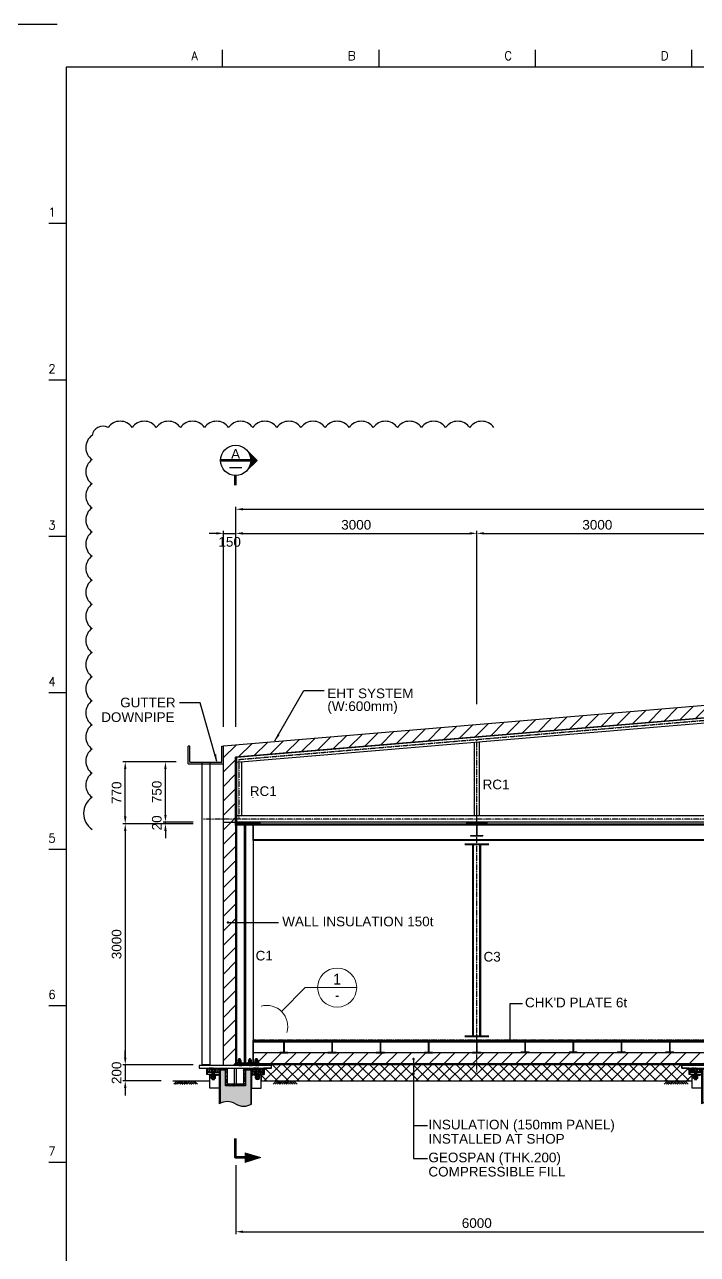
# Model space of a CAD drawing. Header units: millimetres. Extents: x 376548 to 485787, y -156716 to -17718.
# Drawn here: x 422740 to 431111, y -33019 to -17718 of the extents above; entities that cross this region are included whole.
import ezdxf
from ezdxf.enums import TextEntityAlignment as Align

# ---------------------------------------------------------------- set-up
doc = ezdxf.new("R2010")
doc.units = ezdxf.units.MM
doc.header["$LTSCALE"] = 2
doc.linetypes.add('CENTER', pattern=[2, 1.25, -0.25, 0.25, -0.25])
doc.linetypes.add('HIDDEN', pattern=[0.375, 0.25, -0.125])
doc.layers.get('Defpoints').update_dxf_attribs({"color": 250})
for name, color, linetype in [('#20_GR', 3, 'Continuous'), ('C_BLOCK', 7, 'Continuous'), ('C_CEN', 1, 'CENTER'), ('C_COLUMN-01', 2, 'Continuous'), ('C_DIM', 7, 'Continuous'), ('C_GIRDER', 2, 'Continuous'), ('C_HAT', 253, 'Continuous'), ('C_REV', 4, 'Continuous'), ('C_TEXT_01', 2, 'Continuous'), ('CONC', 3, 'Continuous'), ('DIM', 1, 'Continuous'), ('finish', 1, 'Continuous'), ('PLATE', 2, 'Continuous'), ('TAN-TIT', 30, 'Continuous'), ('나사산', 1, 'Continuous'), ('중심선', 1, 'CENTER')]:
    doc.layers.add(name, color=color, linetype=linetype)
doc.layers.add('C_STEEL', color=2, linetype='Continuous', lineweight=30)
doc.styles.add('Arial', font='arial.ttf')
doc.styles.add('COM', font='COMPLEX', dxfattribs={"height": 5})
doc.styles.add('돋움', font='')
doc.styles.get('돋움').set_extended_font_data('Dotum')
doc.dimstyles.new('일반도면_0020', dxfattribs={"dimtxt": 80, "dimasz": 60, "dimexe": 20, "dimexo": 100, "dimgap": 30, "dimtad": 1, "dimdec": 0, "dimzin": 0, "dimdsep": 46, "dimtxsty": 'Arial', "dimcen": -100, "dimclrd": 7, "dimclre": 7, "dimclrt": 2, "dimadec": 8, "dimazin": 0, "dimtfac": 1, "dimtdec": 0, "dimtix": 1, "dimtmove": 2, "dimatfit": 3, "dimfxl": 1, "dimtolj": 1, "dimtzin": 0, "dimarcsym": 0})
doc.dimstyles.new('일반도면_0030', dxfattribs={"dimtxt": 120, "dimasz": 90, "dimexe": 30, "dimexo": 150, "dimgap": 45, "dimtad": 1, "dimdec": 0, "dimzin": 0, "dimdsep": 46, "dimtxsty": 'Arial', "dimcen": -150, "dimclrd": 7, "dimclre": 7, "dimclrt": 2, "dimadec": 8, "dimazin": 0, "dimtfac": 1, "dimtdec": 0, "dimtix": 1, "dimtmove": 2, "dimatfit": 3, "dimfxl": 1, "dimtolj": 1, "dimtzin": 0, "dimarcsym": 0})
pattern_1 = [(45, (0, 2887.66), (-89.80256, 89.80256), [])]

# ---------------------------------------------------------------- blocks, each defined once
blk = doc.blocks.new('BORDER')
at = {"layer": 'TAN-TIT', "linetype": 'Continuous'}
blk.add_line((424, 16820), (0, 16820), dxfattribs=at)
at = {"layer": 'TAN-TIT'}
for p, q in [((1796, 16468), (1796, 16612)), ((3093, 16468), (3093, 16612)), ((4391, 16468), (4391, 16612)), ((5689, 16468), (5689, 16612)), ((498, 16468), (498, 352)), ((23282, 16468), (498, 16468)), ((498, 15170), (353, 15170)), ((498, 13872), (353, 13872)), ((498, 12574), (353, 12574)), ((498, 11277), (353, 11277)), ((498, 9979), (353, 9979)), ((498, 8681), (353, 8681)), ((498, 7383), (353, 7383))]:
    blk.add_line(p, q, dxfattribs=at)
at = {"layer": 'TAN-TIT', "style": 'COM'}
for s, p in [('A', (1536, 16526)), ('B', (2834, 16526)), ('C', (4132, 16526)), ('D', (5430, 16526))]:
    blk.add_text(s, height=72.1, dxfattribs=at).set_placement(p)
for s, p in [('1', (411, 15228)), ('2', (411, 13930)), ('3', (411, 12632)), ('4', (411, 11334)), ('5', (411, 10036)), ('6', (411, 8739)), ('7', (411, 7441))]:
    blk.add_text(s, height=72.1, dxfattribs=at).set_placement(p, align=Align.RIGHT)
blk = doc.blocks.new('A$C45570403')
at = {"layer": 'finish'}
for p, q in [((0, 0), (102, 0)), ((0, 0), (0, -7.11)), ((102, 0), (102, -7.11)), ((0, -7.11), (48.08, -7.11)), ((0, -145.89), (48.08, -145.89)), ((0, -145.89), (0, -153)), ((0, -153), (102, -153)), ((48.08, -7.11), (48.08, -145.89)), ((53.92, -7.11), (102, -7.11)), ((53.92, -7.11), (53.92, -145.89)), ((53.92, -145.89), (102, -145.89)), ((102, -145.89), (102, -153))]:
    blk.add_line(p, q, dxfattribs=at)
blk = doc.blocks.new('A$C70F644BE')
at = {"layer": 'finish'}
for p, q in [((0, 0), (152, 0)), ((0, 0), (0, -6.6)), ((152, 0), (152, -6.6)), ((0, -6.6), (73.08, -6.6)), ((0, -145.4), (73.08, -145.4)), ((0, -145.4), (0, -152)), ((0, -152), (152, -152)), ((73.08, -6.6), (73.08, -145.4)), ((78.92, -6.6), (152, -6.6)), ((78.92, -6.6), (78.92, -145.4)), ((78.92, -145.4), (152, -145.4)), ((152, -145.4), (152, -152))]:
    blk.add_line(p, q, dxfattribs=at)
blk = doc.blocks.new('*D315')
at = {"layer": 'C_DIM', "color": 7, "lineweight": -2, "transparency": 16777216}
for p, q in [((424838, -27660), (423962, -27660)), ((423992, -27750), (423992, -30570)), ((424838, -30660), (423962, -30660))]:
    blk.add_line(p, q, dxfattribs=at)
at = {"layer": 'C_DIM', "color": 7, "transparency": 16777216}
for points in [[(423977, -27750), (424007, -27750), (423992, -27660)], [(423977, -30570), (424007, -30570), (423992, -30660)]]:
    blk.add_solid(points, dxfattribs=at)
at = {"layer": 'Defpoints', "color": 0, "transparency": 16777216}
for p in [(424988, -27660), (423992, -30660), (424988, -30660)]:
    blk.add_point(p, dxfattribs=at)
at = {"layer": 'C_DIM', "color": 2, "transparency": 16777216, "insert": (423885, -29160), "char_height": 120, "attachment_point": 5, "rotation": 90, "style": 'Arial'}
blk.add_mtext('\\A1;3000', dxfattribs=at)
blk = doc.blocks.new('*D316')
at = {"layer": 'C_DIM', "color": 7, "lineweight": -2, "transparency": 16777216}
for p, q in [((424492, -27550), (424492, -27460)), ((424838, -27640), (424462, -27640)), ((424838, -27660), (424462, -27660)), ((424492, -27660), (424492, -27640)), ((424492, -27750), (424492, -27840))]:
    blk.add_line(p, q, dxfattribs=at)
at = {"layer": 'C_DIM', "color": 7, "transparency": 16777216}
for points in [[(424477, -27550), (424507, -27550), (424492, -27640)], [(424477, -27750), (424507, -27750), (424492, -27660)]]:
    blk.add_solid(points, dxfattribs=at)
at = {"layer": 'Defpoints', "color": 0, "transparency": 16777216}
for p in [(424492, -27640), (424988, -27640), (424988, -27660)]:
    blk.add_point(p, dxfattribs=at)
at = {"layer": 'C_DIM', "color": 2, "transparency": 16777216, "insert": (424385, -27650), "char_height": 120, "attachment_point": 5, "rotation": 90, "style": 'Arial'}
blk.add_mtext('\\A1;20', dxfattribs=at)
blk = doc.blocks.new('MS')
at = {"layer": 'C_BLOCK', "color": 1, "linetype": 'Continuous', "lineweight": 13}
for p, q in [((-8.67, 3.56), (-7, 8.89)), ((-8.58, 3.62), (-7, 8.68)), ((-8.5, 3.69), (-7, 8.47)), ((-8.41, 3.75), (-7, 8.26)), ((-8.33, 3.81), (-7, 8.06)), ((-8.24, 3.87), (-7, 7.85)), ((-8.16, 3.94), (-7, 7.64)), ((-8.07, 4), (-7, 7.43)), ((-7.99, 4.06), (-7, 7.22)), ((-7.9, 4.12), (-7, 7.01)), ((-7.82, 4.19), (-7, 6.8)), ((-7.73, 4.25), (-7, 6.59)), ((-7.65, 4.31), (-7, 6.39)), ((-7.56, 4.37), (-7, 6.18)), ((-7.48, 4.43), (-7, 5.97)), ((-7.39, 4.5), (-7, 5.76)), ((-6.61, 4.5), (-7.39, 4.5)), ((-7.31, 4.56), (-7, 5.55)), ((-6.69, 4.56), (-7.31, 4.56)), ((-7.22, 4.62), (-7, 5.34)), ((-6.78, 4.62), (-7.22, 4.62)), ((-7.14, 4.68), (-7, 5.13)), ((-6.86, 4.68), (-7.14, 4.68)), ((-7.06, 4.75), (-7, 4.92)), ((-6.94, 4.75), (-7.06, 4.75)), ((-7, 8.89), (-5.33, 3.56)), ((-7, 8.68), (-5.42, 3.62)), ((-7, 8.47), (-5.5, 3.69)), ((-7, 8.26), (-5.59, 3.75)), ((-7, 8.06), (-5.67, 3.81)), ((-7, 7.85), (-5.76, 3.87)), ((-7, 7.64), (-5.84, 3.94)), ((-7, 7.43), (-5.93, 4)), ((-7, 7.22), (-6.01, 4.06)), ((-7, 7.01), (-6.1, 4.12)), ((-7, 6.8), (-6.18, 4.19)), ((-7, 6.59), (-6.27, 4.25)), ((-7, 6.39), (-6.35, 4.31)), ((-7, 6.18), (-6.44, 4.37)), ((-7, 5.97), (-6.52, 4.43)), ((-7, 5.76), (-6.61, 4.5)), ((-7, 5.55), (-6.69, 4.56)), ((-7, 5.34), (-6.78, 4.62)), ((-7, 5.13), (-6.86, 4.68)), ((-7, 4.92), (-6.94, 4.75)), ((-5.33, 3.56), (-8.67, 3.56)), ((-5.42, 3.62), (-8.58, 3.62)), ((-5.5, 3.69), (-8.5, 3.69)), ((-5.59, 3.75), (-8.41, 3.75)), ((-5.67, 3.81), (-8.33, 3.81)), ((-5.76, 3.87), (-8.24, 3.87)), ((-5.84, 3.94), (-8.16, 3.94)), ((-5.93, 4), (-8.07, 4)), ((-6.01, 4.06), (-7.99, 4.06)), ((-6.1, 4.12), (-7.9, 4.12)), ((-6.18, 4.19), (-7.82, 4.19)), ((-6.27, 4.25), (-7.73, 4.25)), ((-6.35, 4.31), (-7.65, 4.31)), ((-6.44, 4.37), (-7.56, 4.37)), ((-6.52, 4.43), (-7.48, 4.43))]:
    blk.add_line(p, q, dxfattribs=at)
at = {"layer": 'C_BLOCK', "color": 3, "linetype": 'Continuous', "lineweight": 70, "flags": 128}
blk.add_lwpolyline([(-7, 3.5), (-7, 0), (0, 0)], dxfattribs=at)
at = {"layer": 'C_BLOCK', "color": 1, "linetype": 'Continuous', "lineweight": 13}
blk.add_3dface([(-8.75, 3.5), (-7, 9.1), (-5.25, 3.5)], dxfattribs=at)
blk = doc.blocks.new('*D317')
at = {"layer": 'C_DIM', "color": 7, "lineweight": -2, "transparency": 16777216}
for p, q in [((425366, -31910), (425366, -32767)), ((431366, -31910), (431366, -32767)), ((425456, -32737), (431276, -32737))]:
    blk.add_line(p, q, dxfattribs=at)
at = {"layer": 'C_DIM', "color": 7, "transparency": 16777216}
for points in [[(425456, -32722), (425456, -32752), (425366, -32737)], [(431276, -32722), (431276, -32752), (431366, -32737)]]:
    blk.add_solid(points, dxfattribs=at)
at = {"layer": 'Defpoints', "color": 0, "transparency": 16777216}
for p in [(425366, -31760), (431366, -31760), (431366, -32737)]:
    blk.add_point(p, dxfattribs=at)
at = {"layer": 'C_DIM', "color": 2, "transparency": 16777216, "insert": (428366, -32630), "char_height": 120, "attachment_point": 5, "style": 'Arial'}
blk.add_mtext('\\A1;6000', dxfattribs=at)
blk = doc.blocks.new('*D188')
at = {"layer": 'C_DIM', "color": 7, "lineweight": -2, "transparency": 16777216}
for p, q in [((423992, -30570), (423992, -30480)), ((424838, -30660), (423962, -30660)), ((423992, -30660), (423992, -30860)), ((424437, -30860), (423962, -30860)), ((423992, -30950), (423992, -31040))]:
    blk.add_line(p, q, dxfattribs=at)
at = {"layer": 'C_DIM', "color": 7, "transparency": 16777216}
for points in [[(423977, -30570), (424007, -30570), (423992, -30660)], [(423977, -30950), (424007, -30950), (423992, -30860)]]:
    blk.add_solid(points, dxfattribs=at)
at = {"layer": 'Defpoints', "color": 0, "transparency": 16777216}
for p in [(424988, -30660), (423992, -30860), (424587, -30860)]:
    blk.add_point(p, dxfattribs=at)
at = {"layer": 'C_DIM', "color": 2, "transparency": 16777216, "insert": (423885, -30760), "char_height": 120, "attachment_point": 5, "rotation": 90, "style": 'Arial'}
blk.add_mtext('\\A1;200', dxfattribs=at)
blk = doc.blocks.new('*D872')
at = {"layer": 'C_DIM', "color": 7, "lineweight": -2, "transparency": 16777216}
for p, q in [((425366, -26456), (425366, -24018)), ((428366, -26172), (428366, -24018)), ((425456, -24048), (428276, -24048))]:
    blk.add_line(p, q, dxfattribs=at)
at = {"layer": 'C_DIM', "color": 7, "transparency": 16777216}
for points in [[(425456, -24033), (425456, -24063), (425366, -24048)], [(428276, -24033), (428276, -24063), (428366, -24048)]]:
    blk.add_solid(points, dxfattribs=at)
at = {"layer": 'Defpoints', "color": 0, "transparency": 16777216}
for p in [(428366, -24048), (428366, -26322), (425366, -26606)]:
    blk.add_point(p, dxfattribs=at)
at = {"layer": 'C_DIM', "color": 2, "transparency": 16777216, "insert": (426866, -23942), "char_height": 120, "attachment_point": 5, "style": 'Arial'}
blk.add_mtext('\\A1;3000', dxfattribs=at)
blk = doc.blocks.new('*D873')
at = {"layer": 'C_DIM', "color": 7, "lineweight": -2, "transparency": 16777216}
for p, q in [((425216, -26456), (425216, -24018)), ((425366, -26456), (425366, -24018)), ((425126, -24048), (425036, -24048)), ((425216, -24048), (425366, -24048)), ((425456, -24048), (425546, -24048))]:
    blk.add_line(p, q, dxfattribs=at)
at = {"layer": 'C_DIM', "color": 7, "transparency": 16777216}
for points in [[(425126, -24033), (425126, -24063), (425216, -24048)], [(425456, -24033), (425456, -24063), (425366, -24048)]]:
    blk.add_solid(points, dxfattribs=at)
at = {"layer": 'Defpoints', "color": 0, "transparency": 16777216}
for p in [(425366, -24048), (425216, -26606), (425366, -26606)]:
    blk.add_point(p, dxfattribs=at)
at = {"layer": 'C_DIM', "color": 2, "transparency": 16777216, "char_height": 120, "attachment_point": 5, "style": 'Arial'}
for s, insert in [('\\A1;', (425291, -23943)), ('\\A1;150', (425291, -24155))]:
    blk.add_mtext(s, dxfattribs=dict(at, insert=insert))
blk = doc.blocks.new('*D874')
at = {"layer": 'C_DIM', "color": 7, "lineweight": -2, "transparency": 16777216}
for p, q in [((428366, -26172), (428366, -24018)), ((431366, -25892), (431366, -24018)), ((428456, -24048), (431276, -24048))]:
    blk.add_line(p, q, dxfattribs=at)
at = {"layer": 'C_DIM', "color": 7, "transparency": 16777216}
for points in [[(428456, -24033), (428456, -24063), (428366, -24048)], [(431276, -24033), (431276, -24063), (431366, -24048)]]:
    blk.add_solid(points, dxfattribs=at)
at = {"layer": 'Defpoints', "color": 0, "transparency": 16777216}
for p in [(431366, -24048), (431366, -26042), (428366, -26322)]:
    blk.add_point(p, dxfattribs=at)
at = {"layer": 'C_DIM', "color": 2, "transparency": 16777216, "insert": (429866, -23942), "char_height": 120, "attachment_point": 5, "style": 'Arial'}
blk.add_mtext('\\A1;3000', dxfattribs=at)
blk = doc.blocks.new('*D871')
at = {"layer": 'C_DIM', "color": 7, "lineweight": -2, "transparency": 16777216}
for p, q in [((425366, -26456), (425366, -23718)), ((425456, -23748), (440276, -23748)), ((440366, -25257), (440366, -23718))]:
    blk.add_line(p, q, dxfattribs=at)
at = {"layer": 'C_DIM', "color": 7, "transparency": 16777216}
for points in [[(425456, -23733), (425456, -23763), (425366, -23748)], [(440276, -23733), (440276, -23763), (440366, -23748)]]:
    blk.add_solid(points, dxfattribs=at)
at = {"layer": 'Defpoints', "color": 0, "transparency": 16777216}
for p in [(440366, -23748), (440366, -25407), (425366, -26606)]:
    blk.add_point(p, dxfattribs=at)
at = {"layer": 'C_DIM', "color": 2, "transparency": 16777216, "insert": (432866, -23642), "char_height": 120, "attachment_point": 5, "style": 'Arial'}
blk.add_mtext('\\A1;15000', dxfattribs=at)
blk = doc.blocks.new('*D881')
at = {"layer": 'C_DIM', "color": 7, "lineweight": -2, "transparency": 16777216}
for p, q in [((424626, -26890), (424462, -26890)), ((424492, -27550), (424492, -26980)), ((424838, -27640), (424462, -27640))]:
    blk.add_line(p, q, dxfattribs=at)
at = {"layer": 'C_DIM', "color": 7, "transparency": 16777216}
for points in [[(424477, -26980), (424507, -26980), (424492, -26890)], [(424477, -27550), (424507, -27550), (424492, -27640)]]:
    blk.add_solid(points, dxfattribs=at)
at = {"layer": 'Defpoints', "color": 0, "transparency": 16777216}
for p in [(424492, -26890), (424776, -26890), (424988, -27640)]:
    blk.add_point(p, dxfattribs=at)
at = {"layer": 'C_DIM', "color": 2, "transparency": 16777216, "insert": (424385, -27265), "char_height": 120, "attachment_point": 5, "rotation": 90, "style": 'Arial'}
blk.add_mtext('\\A1;750', dxfattribs=at)
blk = doc.blocks.new('*D878')
at = {"layer": 'C_DIM', "color": 7, "lineweight": -2, "transparency": 16777216}
for p, q in [((424626, -26890), (423962, -26890)), ((423992, -27570), (423992, -26980)), ((424838, -27660), (423962, -27660))]:
    blk.add_line(p, q, dxfattribs=at)
at = {"layer": 'C_DIM', "color": 7, "transparency": 16777216}
for points in [[(423977, -26980), (424007, -26980), (423992, -26890)], [(423977, -27570), (424007, -27570), (423992, -27660)]]:
    blk.add_solid(points, dxfattribs=at)
at = {"layer": 'Defpoints', "color": 0, "transparency": 16777216}
for p in [(423992, -26890), (424776, -26890), (424988, -27660)]:
    blk.add_point(p, dxfattribs=at)
at = {"layer": 'C_DIM', "color": 2, "transparency": 16777216, "insert": (423885, -27275), "char_height": 120, "attachment_point": 5, "rotation": 90, "style": 'Arial'}
blk.add_mtext('\\A1;770', dxfattribs=at)
blk = doc.blocks.new('A$C25214C55')
at = {"layer": 'DIM'}
for p, q in [((223, -125), (348, 0)), ((294, -125), (419, 0)), ((365, -125), (490, 0)), ((473, -125), (419, -71)), ((544, -125), (455, -35)), ((615, -125), (490, 0)), ((544, -54), (598, 0)), ((580, -90), (669, 0)), ((615, -125), (740, 0)), ((723, -125), (669, -71)), ((794, -125), (705, -35)), ((865, -125), (740, 0)), ((794, -54), (848, 0)), ((830, -90), (919, 0)), ((865, -125), (990, 0)), ((973, -125), (919, -71)), ((1044, -125), (955, -35)), ((1115, -125), (990, 0))]:
    blk.add_line(p, q, dxfattribs=at)
blk = doc.blocks.new('BOLT1')
for p, q in [((-17, -18), (-15, -16)), ((-17, -18), (-17, -31)), ((-17, -31), (-15, -32)), ((-17, -34), (-15, -32)), ((-17, -34), (-17, -47)), ((-17, -47), (-15, -48)), ((-15, -16), (15, -16)), ((-15, -32), (15, -32)), ((-15, -32), (15, -32)), ((-15, -48), (15, -48)), ((-9, -5), (-10, -6)), ((10, -6), (-10, -6)), ((-10, -6), (-10, -86)), ((10, -86), (-10, -86)), ((-9, -88), (-10, -86)), ((9, -5), (-9, -5)), ((-9, -18), (-9, -31)), ((-9, -34), (-9, -47)), ((9, -88), (-9, -88)), ((10, -6), (9, -5)), ((9, -18), (9, -31)), ((9, -34), (9, -47)), ((10, -86), (9, -88)), ((10, -86), (10, -6)), ((15, -16), (17, -18)), ((15, -32), (17, -31)), ((15, -32), (17, -34)), ((15, -48), (17, -47)), ((17, -18), (17, -31)), ((17, -34), (17, -47))]:
    blk.add_line(p, q)
at = {"color": 1}
for points in [[(-30, -48), (30, -48), (30, -58), (-30, -58)], [(-30, -78), (-10, -78), (-10, -83), (-15, -88), (-30, -88)], [(30, -78), (10, -78), (10, -83), (15, -88), (30, -88)]]:
    blk.add_lwpolyline(points, close=True, dxfattribs=at)
for centre, radius, start, end in [((-13, -24), 7.66, 55.591, 124.409), ((-13, -25), 7.66, 235.591, 304.409), ((-13, -40), 7.66, 55.591, 124.409), ((-13, -41), 7.66, 235.591, 304.409), ((0, -46), 30, 90.4002, 107.1986), ((0, -2), 30, 252.8014, 269.5998), ((0, -62), 30, 90.4002, 107.1986), ((0, -18), 30, 252.8014, 269.5998), ((0, -46), 30, 72.8014, 89.5998), ((0, -2), 30, 270.4002, 287.1986), ((0, -62), 30, 72.8014, 89.5998), ((0, -18), 30, 270.4002, 287.1986), ((13, -24), 7.66, 55.591, 124.409), ((13, -25), 7.66, 235.591, 304.409), ((13, -40), 7.66, 55.591, 124.409), ((13, -41), 7.66, 235.591, 304.409)]:
    blk.add_arc(centre, radius, start, end)
at = {"layer": '나사산'}
for p, q in [((-9, -5), (-9, -88)), ((9, -5), (9, -88))]:
    blk.add_line(p, q, dxfattribs=at)
at = {"layer": '중심선'}
for p, q in [((0, -94), (0, 0)), ((0, -17), (0, -93))]:
    blk.add_line(p, q, dxfattribs=at)
blk = doc.blocks.new('_DatumFilled')
at = {"color": 0, "linetype": 'ByBlock'}
blk.add_solid([(0, 0.58), (-1, 0), (0, -0.58)], dxfattribs=at)
blk = doc.blocks.new('BOLT2')
for p, q in [((-23, 62), (-26, 59)), ((-26, 45), (-26, 59)), ((-23, 42), (-26, 45)), ((-23, 42), (-26, 40)), ((-26, 25), (-26, 40)), ((-23, 23), (-26, 25)), ((22, 62), (-23, 62)), ((22, 42), (-23, 42)), ((22, 42), (-23, 42)), ((22, 23), (-23, 23)), ((-15, 148), (-13, 152)), ((-15, 148), (-15, 11)), ((-15, 148), (15, 148)), ((-15, 11), (15, 11)), ((-15, 11), (-13, 8)), ((-13, 152), (13, 152)), ((-13, 45), (-13, 59)), ((-13, 25), (-13, 40)), ((-13, 8), (13, 8)), ((13, 152), (15, 148)), ((13, 45), (13, 59)), ((13, 25), (13, 40)), ((13, 8), (15, 11)), ((15, 11), (15, 148)), ((26, 59), (22, 62)), ((26, 45), (22, 42)), ((26, 40), (22, 42)), ((26, 25), (22, 23)), ((26, 45), (26, 59)), ((26, 25), (26, 40))]:
    blk.add_line(p, q)
at = {"color": 1}
for points in [[(-50, 142), (-15, 142), (-15, 147), (-20, 152), (-50, 152)], [(-50, 62), (50, 62), (50, 72), (-50, 72)], [(50, 142), (15, 142), (15, 147), (20, 152), (50, 152)]]:
    blk.add_lwpolyline(points, close=True, dxfattribs=at)
for centre, radius, start, end in [((-19, 50), 11.5, 55.591, 124.409), ((-19, 54), 11.5, 235.591, 304.409), ((-19, 31), 11.5, 55.591, 124.409), ((-19, 35), 11.5, 235.591, 304.409), ((0, 17), 45, 90.4002, 107.1986), ((0, 87), 45, 252.8014, 269.5998), ((0, -3), 45, 90.4002, 107.1986), ((0, 68), 45, 252.8014, 269.5998), ((0, 17), 45, 72.8014, 89.5998), ((0, 87), 45, 270.4002, 287.1986), ((0, -3), 45, 72.8014, 89.5998), ((0, 68), 45, 270.4002, 287.1986), ((19, 50), 11.5, 55.591, 124.409), ((19, 54), 11.5, 235.591, 304.409), ((19, 31), 11.5, 55.591, 124.409), ((19, 35), 11.5, 235.591, 304.409)]:
    blk.add_arc(centre, radius, start, end)
at = {"layer": '나사산'}
for p, q in [((-13, 8), (-13, 152)), ((13, 8), (13, 152))]:
    blk.add_line(p, q, dxfattribs=at)
at = {"layer": '중심선'}
blk.add_line((0, 0), (0, 158), dxfattribs=at)
blk = doc.blocks.new('A$C21661877')
blk.add_hatch(color=9).paths.add_polyline_path([(191, -50), (125, -50), (125, -250), (-125, -250), (-125, -50), (-191, -50), (-191, -469, -0.257582), (0, -476, 0.257582), (191, -482)])
at = {"layer": 'C_GIRDER'}
h = blk.add_hatch(dxfattribs=at)
h.set_pattern_fill('AR-CONC', color=256, scale=5, style=0)
h.set_pattern_definition([(50, (-390686.36, 75932.638), (35.8630091, -3.1376067), [3.75, -41.25]), (355, (-390686.36, 75932.638), (-6.9375667, 37.6096067), [3, -33]), (100.4514, (-390683.37, 75932.376), (28.925469, 34.471977), [3.1870095, -35.0571056]), (46.1842, (-390686.36, 75942.638), (53.3620524, -8.2759507), [5.625, -61.875]), (96.6356, (-390681.913, 75941.95), (46.733135, 48.7058935), [4.7805144, -52.58565]), (351.1842, (-390686.36, 75942.64), (46.733097, 48.70593), [4.5, -49.5]), (21, (-390681.36, 75940.138), (29.8453526, -20.1309445), [3.75, -41.25]), (326, (-390681.36, 75940.138), (12.1657666, 36.2575023), [3, -33]), (71.4514, (-390678.873, 75938.46), (42.0111314, 16.1265248), [3.1870095, -35.0571056]), (37.5, (-390686.36, 75932.638), (0.60799277, 16.6446927), [0, -32.6, 0, -33.5, 0, -33.125]), (7.5, (-390686.36, 75932.638), (13.1534769, 19.7205856), [0, -19.1, 0, -31.85, 0, -12.625]), (327.5, (-390697.51, 75932.638), (26.6911218, -1.1277436), [0, -12.5, 0, -39, 0, -51.75]), (317.5, (-390702.51, 75932.638), (29.1593085, 5.0052491), [0, -16.25, 0, -25.9, 0, -36.75])])
h.paths.add_polyline_path([(-290, -40), (-325, -40), (-325, -30), (-350, -30), (-350, -80), (-290, -80)])
h.paths.add_polyline_path([(-200, -50), (-191, -50), (-100, -50), (-100, -30), (-225, -30), (-225, -40), (-260, -40), (-260, -80), (-200, -80)])
h.paths.add_polyline_path([(249, -40), (225, -40), (225, -30), (100, -30), (100, -50), (191, -50), (200, -50), (200, -80), (260, -80), (260, -40), (249, -40), (237, -51), (243, -60), (210, -74), (234, -48), (237, -51)])
h.paths.add_polyline_path([(350, -30), (325, -30), (325, -40), (290, -40), (290, -80), (350, -80)])
h.paths.add_polyline_path([(260, -80), (200, -80), (200, -110), (260, -110)])
h.paths.add_polyline_path([(350, -80), (290, -80), (290, -110), (325, -110), (350, -110)])
h.paths.add_polyline_path([(-100, -50), (-125, -50), (-125, -250), (125, -250), (125, -50), (100, -50), (100, -230), (-100, -230)])
at = {"layer": 'C_HAT'}
h = blk.add_hatch(dxfattribs=at)
h.set_pattern_fill('ANSI31', color=256, scale=100, style=0)
h.set_pattern_definition([(135, (574675.121, 21868.165), (8.83883476, 8.83883476), [])])
h.paths.add_polyline_path([(0, 30), (300, 30), (300, 10), (0, 10)])
at = {"color": 253}
for p, q in [((-779, -190), (-320, -190)), ((320, -190), (767, -190))]:
    blk.add_line(p, q, dxfattribs=at)
at = {"color": 6}
for points in [[(-320, -110), (-220, -110), (-200, -130), (-200, -280), (-320, -280)], [(320, -110), (220, -110), (200, -130), (200, -280), (320, -280)]]:
    blk.add_lwpolyline(points, close=True, dxfattribs=at)
at = {"layer": 'C_CEN', "linetype": 'Continuous'}
for centre, start, end in [((-101, -645), 59.1258, 120.8742), ((102, -306), 239.1258, 300.8742)]:
    blk.add_arc(centre, 198, start, end, dxfattribs=at)
at = {"layer": 'C_GIRDER'}
for p, q in [((-125, -250), (-125, -50)), ((125, -50), (125, -250)), ((125, -250), (-125, -250))]:
    blk.add_line(p, q, dxfattribs=at)
for points in [[(0, 10), (300, 10), (300, 30), (0, 30)], [(-356, -30), (-350, -30), (-350, -110), (-356, -110)], [(-100, -30), (100, -30), (100, -230), (-100, -230)], [(-10, -30), (10, -30), (10, -230), (-10, -230)], [(356, -30), (350, -30), (350, -110), (356, -110)]]:
    blk.add_lwpolyline(points, close=True, dxfattribs=at)
at = {"layer": 'CONC', "color": 8}
for points in [[(-191, -469), (-191, -50), (-100, -50)], [(100, -50), (191, -50), (191, -482)]]:
    blk.add_lwpolyline(points, dxfattribs=at)
at = {"layer": 'PLATE'}
for points in [[(450, -30), (450, 0), (-450, 0), (-450, -30)], [(-200, -80), (-200, -110), (-350, -110), (-350, -80)], [(200, -80), (200, -110), (350, -110), (350, -80)]]:
    blk.add_lwpolyline(points, close=True, dxfattribs=at)
for points in [[(-200, -474), (-200, -50), (-191, -50), (-191, -469)], [(200, -477), (200, -50), (191, -50), (191, -482)]]:
    blk.add_lwpolyline(points, dxfattribs=at)
for name, p in [('BOLT1', (50, 88)), ('BOLT1', (179, 88)), ('BOLT1', (260, 88)), ('BOLT2', (-275, -182))]:
    blk.add_blockref(name, p)
at = {"color": 1, "yscale": 20, "zscale": 20}
for p, xscale in [((-200, -80), 20), ((200, -80), -20)]:
    blk.add_blockref('_DatumFilled', p, dxfattribs=dict(at, xscale=xscale))
at = {"xscale": -1}
blk.add_blockref('BOLT2', (275, -182), dxfattribs=at)
at = {"layer": 'CONC', "xscale": -0.333333333334546, "yscale": 0.333333333334546, "zscale": 0.333333333334546}
for p in [(-396, -190), (842, -190)]:
    blk.add_blockref('A$C25214C55', p, dxfattribs=at)
blk = doc.blocks.new('A$C5F127701')
for p, q in [((-17, 41), (-15, 42)), ((-17, 41), (-17, 27)), ((-17, 27), (-15, 26)), ((-17, 25), (-15, 26)), ((-17, 25), (-17, 11)), ((-17, 11), (-15, 10)), ((-15, 42), (15, 42)), ((-15, 26), (15, 26)), ((-15, 26), (15, 26)), ((-15, 10), (15, 10)), ((-9, 53), (-10, 52)), ((10, 52), (-10, 52)), ((-10, 52), (-10, -22)), ((9, 53), (-9, 53)), ((-9, 41), (-9, 27)), ((-9, 25), (-9, 11)), ((10, 52), (9, 53)), ((9, 41), (9, 27)), ((9, 25), (9, 11)), ((10, -22), (10, 52)), ((15, 42), (17, 41)), ((15, 26), (17, 27)), ((15, 26), (17, 25)), ((15, 10), (17, 11)), ((17, 41), (17, 27)), ((17, 25), (17, 11)), ((10, -22), (-10, -22)), ((-9, -25), (-10, -22)), ((9, -25), (-9, -25)), ((10, -22), (9, -25))]:
    blk.add_line(p, q)
at = {"color": 1}
for points in [[(-30, 10), (30, 10), (30, 0), (-30, 0)], [(-30, -15), (-10, -15), (-10, -20), (-15, -25), (-30, -25)], [(30, -15), (10, -15), (10, -20), (15, -25), (30, -25)]]:
    blk.add_lwpolyline(points, close=True, dxfattribs=at)
for centre, radius, start, end in [((-13, 34), 7.66, 55.591, 124.409), ((-13, 34), 7.66, 235.591, 304.409), ((-13, 18), 7.66, 55.591, 124.409), ((-13, 18), 7.66, 235.591, 304.409), ((0, 12), 30, 90.4002, 107.1986), ((0, 56), 30, 252.8014, 269.5998), ((0, -4), 30, 90.4002, 107.1986), ((0, 40), 30, 252.8014, 269.5998), ((0, 12), 30, 72.8014, 89.5998), ((0, 56), 30, 270.4002, 287.1986), ((0, -4), 30, 72.8014, 89.5998), ((0, 40), 30, 270.4002, 287.1986), ((13, 34), 7.66, 55.591, 124.409), ((13, 34), 7.66, 235.591, 304.409), ((13, 18), 7.66, 55.591, 124.409), ((13, 18), 7.66, 235.591, 304.409)]:
    blk.add_arc(centre, radius, start, end)
at = {"layer": '나사산'}
for p, q in [((-9, 53), (-9, -25)), ((9, 53), (9, -25))]:
    blk.add_line(p, q, dxfattribs=at)
at = {"layer": '중심선'}
for p, q in [((0, -31), (0, 58)), ((0, 41), (0, -29))]:
    blk.add_line(p, q, dxfattribs=at)
blk = doc.blocks.new('A$C52E73579')
blk.add_hatch(color=9).paths.add_polyline_path([(191, -50), (125, -50), (125, -250), (-125, -250), (-125, -50), (-191, -50), (-191, -469, -0.257582), (0, -476, 0.257582), (191, -482)])
at = {"layer": 'C_GIRDER'}
h = blk.add_hatch(dxfattribs=at)
h.set_pattern_fill('AR-CONC', color=256, scale=5, style=0)
h.set_pattern_definition([(50, (-390686.36, 75932.638), (35.8630091, -3.1376067), [3.75, -41.25]), (355, (-390686.36, 75932.638), (-6.9375667, 37.6096067), [3, -33]), (100.4514, (-390683.37, 75932.376), (28.925469, 34.471977), [3.1870095, -35.0571056]), (46.1842, (-390686.36, 75942.638), (53.3620524, -8.2759507), [5.625, -61.875]), (96.6356, (-390681.913, 75941.95), (46.733135, 48.7058935), [4.7805144, -52.58565]), (351.1842, (-390686.36, 75942.64), (46.733097, 48.70593), [4.5, -49.5]), (21, (-390681.36, 75940.138), (29.8453526, -20.1309445), [3.75, -41.25]), (326, (-390681.36, 75940.138), (12.1657666, 36.2575023), [3, -33]), (71.4514, (-390678.873, 75938.46), (42.0111314, 16.1265248), [3.1870095, -35.0571056]), (37.5, (-390686.36, 75932.638), (0.60799277, 16.6446927), [0, -32.6, 0, -33.5, 0, -33.125]), (7.5, (-390686.36, 75932.638), (13.1534769, 19.7205856), [0, -19.1, 0, -31.85, 0, -12.625]), (327.5, (-390697.51, 75932.638), (26.6911218, -1.1277436), [0, -12.5, 0, -39, 0, -51.75]), (317.5, (-390702.51, 75932.638), (29.1593085, 5.0052491), [0, -16.25, 0, -25.9, 0, -36.75])])
h.paths.add_polyline_path([(-290, -40), (-325, -40), (-325, -30), (-350, -30), (-350, -80), (-290, -80)])
h.paths.add_polyline_path([(-200, -50), (-191, -50), (-100, -50), (-100, -30), (-225, -30), (-225, -40), (-260, -40), (-260, -80), (-200, -80)])
h.paths.add_polyline_path([(249, -40), (225, -40), (225, -30), (100, -30), (100, -50), (191, -50), (200, -50), (200, -80), (260, -80), (260, -40), (249, -40), (237, -51), (243, -60), (210, -74), (234, -48), (237, -51)])
h.paths.add_polyline_path([(350, -30), (325, -30), (325, -40), (290, -40), (290, -80), (350, -80)])
h.paths.add_polyline_path([(260, -80), (200, -80), (200, -110), (260, -110)])
h.paths.add_polyline_path([(350, -80), (290, -80), (290, -110), (325, -110), (350, -110)])
h.paths.add_polyline_path([(-100, -50), (-125, -50), (-125, -250), (125, -250), (125, -50), (100, -50), (100, -230), (-100, -230)])
at = {"color": 253}
for p, q in [((-679, -190), (-320, -190)), ((320, -190), (667, -190))]:
    blk.add_line(p, q, dxfattribs=at)
at = {"color": 6}
for points in [[(-320, -110), (-220, -110), (-200, -130), (-200, -280), (-320, -280)], [(320, -110), (220, -110), (200, -130), (200, -280), (320, -280)]]:
    blk.add_lwpolyline(points, close=True, dxfattribs=at)
at = {"layer": 'C_CEN', "linetype": 'Continuous'}
blk.add_arc((-101, -645), 198, 59.1258, 120.8742, dxfattribs=at)
at = {"layer": 'C_GIRDER'}
for p, q in [((-125, -250), (-125, -50)), ((125, -50), (125, -250)), ((125, -250), (-125, -250))]:
    blk.add_line(p, q, dxfattribs=at)
for points in [[(-356, -30), (-350, -30), (-350, -110), (-356, -110)], [(-100, -30), (100, -30), (100, -230), (-100, -230)], [(-10, -30), (10, -30), (10, -230), (-10, -230)], [(356, -30), (350, -30), (350, -110), (356, -110)]]:
    blk.add_lwpolyline(points, close=True, dxfattribs=at)
at = {"layer": 'PLATE'}
for points in [[(450, -30), (450, 0), (-450, 0), (-450, -30)], [(-200, -80), (-200, -110), (-350, -110), (-350, -80)], [(200, -80), (200, -110), (350, -110), (350, -80)]]:
    blk.add_lwpolyline(points, close=True, dxfattribs=at)
for points in [[(-200, -474), (-200, -50), (-191, -50), (-191, -469)], [(200, -477), (200, -50), (191, -50), (191, -482)]]:
    blk.add_lwpolyline(points, dxfattribs=at)
blk.add_blockref('BOLT2', (-275, -182))
at = {"color": 1, "yscale": 20, "zscale": 20}
for p, xscale in [((-200, -80), 20), ((200, -80), -20)]:
    blk.add_blockref('_DatumFilled', p, dxfattribs=dict(at, xscale=xscale))
at = {"xscale": -1}
blk.add_blockref('BOLT2', (275, -182), dxfattribs=at)
at = {"layer": 'C_GIRDER', "xscale": -1}
blk.add_blockref('A$C5F127701', (-53, 25), dxfattribs=at)
at = {"layer": 'C_GIRDER'}
blk.add_blockref('A$C5F127701', (47, 25), dxfattribs=at)
at = {"layer": 'CONC', "xscale": -0.333333333334546, "yscale": 0.333333333334546, "zscale": 0.333333333334546}
for p in [(-296, -190), (742, -190)]:
    blk.add_blockref('A$C25214C55', p, dxfattribs=at)

msp = doc.modelspace()

# ---------------------------------------------------------------- hatches: boundary and pattern name
at = {"layer": 'C_GIRDER'}
h = msp.add_hatch(dxfattribs=at)
h.set_pattern_fill('ANSI37', color=1, scale=30)
h.set_pattern_definition([(45, (-92804.89, 2494.57), (-67.351921, 67.351921), []), (135, (-92804.89, 2494.57), (-67.351921, -67.351921), [])])
h.paths.add_polyline_path([(425812.9, -30660.3), (425812.9, -30700.5), (425718.9, -30700.5), (425718.9, -30780.5), (425682.9, -30780.5), (425682.9, -30860.5), (431045.5, -30860.3), (431045.5, -30780.3), (431009.5, -30780.3), (431009.5, -30700.3), (430915.5, -30700.3), (430915.5, -30660.3)])
at = {"layer": 'finish'}
h = msp.add_hatch(dxfattribs=at)
h.set_pattern_fill('ANSI31', color=256, scale=40, style=0)
h.set_pattern_definition(pattern_1)
h.paths.add_polyline_path([(425215.5, -27640.3), (425365.5, -27640.3), (425365.5, -26832.8), (440365.5, -25570.4), (440365.5, -27640.3), (440515.5, -27640.3), (440515.5, -25407.3), (425215.5, -26694.9)])
h = msp.add_hatch(dxfattribs=at)
h.set_pattern_fill('ANSI31', color=256, scale=40, style=0)
h.set_pattern_definition(pattern_1)
h.paths.add_polyline_path([(425215.5, -30670.5), (425365.5, -30670.5), (425365.5, -27640.3), (425215.5, -27640.3)])
h = msp.add_hatch(dxfattribs=at)
h.set_pattern_fill('ANSI31', color=256, scale=40, style=0)
h.set_pattern_definition([(45, (-92804.89, 2494.57), (-89.80256, 89.80256), [])])
h.paths.add_polyline_path([(425584.5, -30510.3), (425584.5, -30660.3), (440146.5, -30660.3), (440146.5, -30510.3)])

# ---------------------------------------------------------------- linework, layer by layer
at = {"layer": '#20_GR', "color": 1}
for p, q in [((425274, -28889.8), (425900.4, -28889.8)), ((428780.7, -30356.3), (428780.7, -29896.4)), ((428780.7, -29896.4), (428933.2, -29896.4)), ((427578.5, -30586.3), (427578.5, -31824)), ((427578.5, -31415), (427751, -31415)), ((427578.5, -31824), (427751, -31824))]:
    msp.add_line(p, q, dxfattribs=at)
at = {"color": 4, "const_width": 15}
for points in [[(425261.5, -28889.8, -1), (425276.5, -28889.8, -1)], [(428773.2, -30356.3, 1), (428788.2, -30356.3, 1)], [(427586, -30586.3, 1), (427571, -30586.3, 1)], [(427586, -30769.3, 1), (427571, -30769.3, 1)]]:
    msp.add_lwpolyline(points, format="xyb", close=True, dxfattribs=at)
at = {"layer": 'C_BLOCK', "color": 1, "linetype": 'Continuous', "lineweight": 0}
for p, q in [((425632.2, -23140.1), (425492.5, -23000.6)), ((425548.9, -23096.4), (425568.7, -23076.6)), ((425549.9, -23100.5), (425571.2, -23079.1)), ((425550.7, -23104.6), (425573.7, -23081.6)), ((425551.5, -23108.9), (425576.2, -23084.1)), ((425552.2, -23113.2), (425578.7, -23086.6)), ((425552.7, -23117.6), (425581.2, -23089.1)), ((425553.2, -23122.1), (425583.7, -23091.6)), ((425553.6, -23126.7), (425586.2, -23094.1)), ((425553.9, -23131.5), (425588.7, -23096.6)), ((425554.1, -23136.3), (425591.2, -23099.1)), ((425554.1, -23141.3), (425593.7, -23101.6)), ((425632.2, -23140.1), (425497.6, -23274.7)), ((425513.8, -23256.6), (425631.2, -23139.1)), ((425525.6, -23239.8), (425628.7, -23136.6)), ((425540.8, -23209.5), (425621.2, -23129.1))]:
    msp.add_line(p, q, dxfattribs=at)
at = {"layer": 'C_BLOCK', "color": 1, "linetype": 'Continuous', "lineweight": 13}
for p, q in [((425515.1, -23025.3), (425516.2, -23024.1)), ((425517.2, -23028.1), (425518.7, -23026.6)), ((425519.3, -23031), (425521.2, -23029.1)), ((425521.4, -23033.9), (425523.7, -23031.6)), ((425523.4, -23037), (425526.2, -23034.1)), ((425525.4, -23040), (425528.7, -23036.6)), ((425527.2, -23043.1), (425531.2, -23039.1)), ((425529.1, -23046.2), (425533.7, -23041.6)), ((425530.9, -23049.5), (425536.2, -23044.1)), ((425532.6, -23052.7), (425538.7, -23046.6)), ((425534.3, -23056.1), (425541.2, -23049.1)), ((425536, -23059.4), (425543.7, -23051.6)), ((425537.5, -23062.8), (425546.2, -23054.1)), ((425539, -23066.3), (425548.7, -23056.6)), ((425540.5, -23069.8), (425551.2, -23059.1)), ((425541.9, -23073.4), (425553.7, -23061.6)), ((425543.2, -23077.1), (425556.2, -23064.1)), ((425544.5, -23080.8), (425558.7, -23066.6)), ((425545.7, -23084.6), (425561.2, -23069.1)), ((425546.9, -23088.5), (425563.7, -23071.6)), ((425548, -23092.4), (425566.2, -23074.1)), ((425532.4, -23228), (425626.2, -23134.1)), ((425537.1, -23218.3), (425623.7, -23131.6)), ((425543.8, -23201.6), (425618.7, -23126.6)), ((425546.2, -23194.2), (425616.2, -23124.1)), ((425548.1, -23187.3), (425613.7, -23121.6)), ((425549.7, -23180.7), (425611.2, -23119.1)), ((425550.9, -23174.4), (425608.7, -23116.6)), ((425551.9, -23168.4), (425606.2, -23114.1)), ((425552.7, -23162.6), (425603.7, -23111.6)), ((425553.3, -23157), (425601.2, -23109.1)), ((425553.8, -23151.6), (425598.7, -23106.6)), ((425554, -23146.4), (425596.2, -23104.1))]:
    msp.add_line(p, q, dxfattribs=at)
at = {"layer": 'C_BLOCK', "color": 3, "linetype": 'Continuous', "lineweight": 53}
msp.add_line((425554.1, -23140.1), (425177, -23140.1), dxfattribs=at)
at = {"layer": 'C_BLOCK', "color": 1, "linetype": 'Continuous', "lineweight": 70}
msp.add_line((425554.1, -23140.1), (425177, -23140.1), dxfattribs=at)
at = {"layer": 'C_BLOCK', "color": 2, "linetype": 'Continuous', "lineweight": 30}
msp.add_line((425442.7, -23234.4), (425288.4, -23234.4), dxfattribs=at)
at = {"layer": 'C_BLOCK', "color": 3, "linetype": 'Continuous', "lineweight": 70}
msp.add_line((425365.5, -23448.4), (425365.5, -23328.7), dxfattribs=at)
at = {"layer": 'C_BLOCK', "color": 7, "linetype": 'Continuous', "lineweight": 20}
for p, q in [((426231, -29699.3), (425937.7, -29997.5)), ((426871.5, -29699.3), (426231, -29699.3))]:
    msp.add_line(p, q, dxfattribs=at)
at = {"layer": 'C_BLOCK', "color": 2, "linetype": 'Continuous', "lineweight": 30}
msp.add_circle((425365.5, -23140.1), 188.6, dxfattribs=at)
at = {"layer": 'C_BLOCK', "color": 7, "linetype": 'Continuous', "lineweight": 20}
msp.add_circle((426628.5, -29699.3), 243, dxfattribs=at)
at = {"layer": 'C_BLOCK', "color": 7, "linetype": 'Continuous', "lineweight": 20, "extrusion": (0, 0, -1)}
msp.add_arc((-425754.4, -30180.8), 259.2, 74.21995, 197.15345, dxfattribs=at)
at = {"layer": 'C_CEN'}
for p, q in [((425407.3, -26861.1), (440323.8, -25605.8)), ((428365.5, -27602.2), (428365.5, -26612.2)), ((425407.3, -26861.1), (425407.3, -27602.2)), ((425584.5, -27336.3), (425584.5, -27330.3)), ((428365.5, -30760.3), (428365.5, -27429.1)), ((440607.1, -27602.2), (424965.5, -27602.2)), ((425215.5, -27640.3), (425365.5, -27640.3)), ((425584.5, -30350.3), (440146.5, -30350.3)), ((425584.5, -30350.3), (425584.5, -30356.3)), ((425584.5, -30356.3), (440146.5, -30356.3))]:
    msp.add_line(p, q, dxfattribs=at)
at = {"layer": 'C_COLUMN-01'}
for p, q in [((425375.5, -27680.3), (425375.5, -30660.3)), ((425584.5, -27680.3), (425584.5, -30660.3))]:
    msp.add_line(p, q, dxfattribs=at)
at = {"layer": 'C_COLUMN-01', "color": 1}
for p, q in [((425812.9, -30700.5), (425718.9, -30700.5)), ((425718.9, -30700.5), (425718.9, -30780.5)), ((425812.9, -30700.5), (425812.9, -30660.3)), ((430909.5, -30660.3), (425821.5, -30660.3)), ((430915.5, -30700.3), (430915.5, -30660.3)), ((431009.5, -30700.3), (430915.5, -30700.3)), ((431009.5, -30780.3), (431009.5, -30700.3)), ((425718.9, -30780.5), (425682.9, -30780.5)), ((425682.9, -30780.5), (425682.9, -30860.5)), ((425682.9, -30860.5), (430945.5, -30860.3)), ((431045.5, -30780.3), (431009.5, -30780.3)), ((431045.5, -30860.3), (431045.5, -30780.3))]:
    msp.add_line(p, q, dxfattribs=at)
at = {"layer": 'C_GIRDER'}
for p, q in [((425375.5, -26832), (440355.5, -25571.3)), ((425375.5, -26895.7), (440355.5, -25635)), ((428333.8, -26648.2), (428333.8, -27564.1)), ((428397.3, -26642.9), (428397.3, -27564.1)), ((425375.5, -26832), (425375.5, -27640.3)), ((425439, -26890.3), (425439, -27564.1)), ((440355.5, -27564.1), (425375.5, -27564.1)), ((440355.5, -27640.3), (425375.5, -27640.3)), ((425486.5, -30660.3), (425486.5, -30380.3))]:
    msp.add_line(p, q, dxfattribs=at)
at = {"layer": 'C_GIRDER', "color": 7}
for p, q in [((424795.5, -26694.9), (424775.5, -26694.9)), ((424775.5, -26914.9), (424775.5, -26694.9)), ((424795.5, -26894.9), (424795.5, -26694.9)), ((425195.5, -26894.9), (425195.5, -26694.9)), ((425195.5, -26694.9), (425215.5, -26694.9)), ((425215.5, -26914.9), (425215.5, -26694.9)), ((424775.5, -26914.9), (425215.5, -26914.9)), ((424795.5, -26894.9), (425195.5, -26894.9)), ((424945.5, -26894.9), (424945.5, -30655.1)), ((425045.5, -26894.9), (425045.5, -30655.1)), ((424945.5, -30655.1), (425045.5, -30655.1))]:
    msp.add_line(p, q, dxfattribs=at)
at = {"layer": 'C_GIRDER', "linetype": 'HIDDEN'}
for p, q in [((425473.5, -27680.3), (425473.5, -30660.3)), ((425486.5, -27680.3), (425486.5, -30660.3)), ((425665.5, -27673.8), (440065.5, -27673.8)), ((425584.5, -27856.8), (440146.5, -27856.8)), ((428327.2, -30306.3), (428327.2, -27920.3)), ((428403.8, -30306.3), (428403.8, -27920.3)), ((425584.5, -30372.6), (440146.5, -30372.6)), ((425584.5, -30644), (440146.5, -30644))]:
    msp.add_line(p, q, dxfattribs=at)
at = {"layer": 'C_GIRDER'}
for points in [[(425365.5, -27640.3), (425665.5, -27640.3), (425665.5, -27660.3), (425365.5, -27660.3)], [(425365.5, -27660.3), (425665.5, -27660.3), (425665.5, -27680.3), (425365.5, -27680.3)], [(428240.5, -27640.3), (428490.5, -27640.3), (428490.5, -27660.3), (428240.5, -27660.3)], [(428416.5, -30306.3), (428416.5, -27920.3), (428314.5, -27920.3), (428314.5, -30306.3)], [(425584.5, -30356.3), (440146.5, -30356.3), (440146.5, -30660.3), (425584.5, -30660.3)]]:
    msp.add_lwpolyline(points, close=True, dxfattribs=at)
for points in [[(425584.5, -27660.3), (440146.5, -27660.3)], [(440146.5, -27680.3), (440146.5, -27870.3), (425584.5, -27870.3), (425584.5, -27680.3)]]:
    msp.add_lwpolyline(points, dxfattribs=at)
at = {"layer": 'C_REV'}
msp.add_lwpolyline([(428578.5, -22731, 0.5205671), (428278.5, -22731, 0.5205671), (427978.5, -22731, 0.5205671), (427678.5, -22731, 0.5205671), (427378.5, -22731, 0.5205671), (427078.5, -22731, 0.5205671), (426778.5, -22731, 0.5205671), (426478.5, -22731, 0.5205671), (426178.5, -22731, 0.5205671), (425878.5, -22731, 0.5205671), (425578.5, -22731, 0.5205671), (425278.5, -22731, 0.5205671), (424978.5, -22731, 0.5205671), (424678.5, -22731, 0.5205671), (424378.5, -22731, 0.5205671), (424078.5, -22731, 0.5205671), (423778.5, -22731, 0.5205671), (423578.5, -22831, 0.5205671), (423578.5, -23131, 0.5205671), (423578.5, -23431, 0.5205671), (423578.5, -23731, 0.5205671), (423578.5, -24031, 0.5205671), (423578.5, -24331, 0.5205671), (423578.5, -24631, 0.5205671), (423578.5, -24931, 0.5205671), (423578.5, -25231, 0.5205671), (423578.5, -25531, 0.5205671), (423578.5, -25831, 0.5205671), (423578.5, -26131, 0.5205671), (423578.5, -26431, 0.5205671), (423578.5, -26731, 0.5205671), (423578.5, -27031, 0.5205671), (423578.5, -27331, 0.5205671), (423578.5, -27731, 0.5205671)], format="xyb", dxfattribs=at)
at = {"layer": 'C_STEEL', "color": 6, "lineweight": 40}
for p, q in [((428515.5, -27920.3), (428215.5, -27920.3)), ((428515.5, -30306.3), (428215.5, -30306.3))]:
    msp.add_line(p, q, dxfattribs=at)
at = {"layer": 'finish'}
for p, q in [((440515.5, -25407.3), (425215.5, -26694.9)), ((440365.5, -25570.4), (425365.5, -26832.8)), ((425215.5, -27640.3), (425215.5, -26694.9)), ((425365.5, -27640.3), (425365.5, -26832.8)), ((440146.5, -30510.3), (425584.5, -30510.3)), ((425584.5, -30510.3), (425584.5, -30660.3)), ((440146.5, -30660.3), (425584.5, -30660.3))]:
    msp.add_line(p, q, dxfattribs=at)
msp.add_lwpolyline([(425215.5, -27640.3), (425365.5, -27640.3), (425365.5, -30670.5), (425215.5, -30670.5)], close=True, dxfattribs=at)

# ---------------------------------------------------------------- block references
at = {"xscale": 1.5, "yscale": 1.5, "zscale": 1.5}
msp.add_blockref('BORDER', (422510, -42948.2), dxfattribs=at)
for name, p in [('A$C21661877', (425362.9, -30670.5)), ('A$C52E73579', (431365.5, -30670.3))]:
    msp.add_blockref(name, p)
at = {"layer": 'C_BLOCK', "color": 7, "linetype": 'Continuous', "lineweight": 0, "xscale": -34.28571428571428, "yscale": 34.28571428571428, "zscale": 34.28571428571428, "rotation": 270}
msp.add_blockref('MS', (425365.5, -31575.1), dxfattribs=at)
at = {"layer": 'finish'}
for name, p in [('A$C70F644BE', (428289.5, -27660.3)), ('A$C45570403', (425914.5, -30356.3)), ('A$C45570403', (426514.5, -30356.3)), ('A$C45570403', (427114.5, -30356.3)), ('A$C45570403', (427714.5, -30356.3)), ('A$C45570403', (428314.5, -30356.3))]:
    msp.add_blockref(name, p, dxfattribs=at)
at = {"layer": 'finish', "xscale": -1}
for p in [(429016.5, -30356.3), (429616.5, -30356.3), (430216.5, -30356.3), (430816.5, -30356.3)]:
    msp.add_blockref('A$C45570403', p, dxfattribs=at)

# ---------------------------------------------------------------- texts
at = {"layer": 'C_BLOCK', "color": 2, "linetype": 'Continuous', "lineweight": 30, "style": 'Arial'}
msp.add_text('A', height=120, dxfattribs=at).set_placement((425364.8, -23059.7), align=Align.MIDDLE_CENTER)
at = {"layer": 'C_BLOCK', "color": 4, "linetype": 'Continuous', "lineweight": 20, "style": '돋움'}
msp.add_text('1', height=135, dxfattribs=at).set_placement((426627.4, -29593.8), align=Align.MIDDLE_CENTER)
at = {"layer": 'C_BLOCK', "color": 7, "linetype": 'Continuous', "lineweight": 20, "style": '돋움'}
msp.add_text('-', height=115.7, dxfattribs=at).set_placement((426629.2, -29794.7), align=Align.MIDDLE_CENTER)
at = {"layer": 'C_TEXT_01', "style": 'Arial'}
for s, p in [('EHT SYSTEM', (426507.2, -26098.4)), ('GUTTER', (423928.8, -26212.5)), ('(W:600mm)', (426507.2, -26258.4)), ('DOWNPIPE', (423693.3, -26394.5)), ('RC1', (425541.9, -27314.7)), ('RC1', (428438, -27231.6)), ('WALL INSULATION 150t', (425945, -28936.8)), ("CHK'D PLATE 6t", (428966.3, -29945.1)), ('INSULATION (150mm PANEL)', (427764.1, -31463.7)), ('INSTALLED AT SHOP', (427764.1, -31640.6)), ('GEOSPAN (THK.200)', (427764.1, -31872.7)), ('COMPRESSIBLE FILL', (427764.1, -32049.6))]:
    msp.add_text(s, height=120, dxfattribs=at).set_placement(p)
for s, p in [('C1', (425721, -29301.9)), ('C3', (428557.1, -29315))]:
    msp.add_text(s, height=120, dxfattribs=at).set_placement(p, align=Align.MIDDLE_CENTER)

# ---------------------------------------------------------------- dimensions: what is measured, and where the dimension line sits
at = {"layer": 'C_DIM'}
for base, p1, p2, picture, middle in [((440365.5, -23748.4), (425365.5, -26606.1), (440365.5, -25407.3), '*D871', (432865.5, -23642.2)), ((428365.5, -24048.4), (425365.5, -26606.1), (428365.5, -26322.5), '*D872', (426865.5, -23942.1)), ((431365.5, -24048.4), (428365.5, -26322.5), (431365.5, -26042.2), '*D874', (429865.5, -23942.1))]:
    dim = msp.add_linear_dim(base=base, p1=p1, p2=p2, dimstyle='일반도면_0030', dxfattribs=at)
    dim.commit()
    dim.dimension.update_dxf_attribs({"geometry": picture, "text_midpoint": middle})
dim = msp.add_aligned_dim(p1=(425215.5, -26606.1), p2=(425365.5, -26606.1), distance=2557.7, text='\\X<>', dimstyle='일반도면_0030', dxfattribs=at)
dim.commit()
dim.dimension.update_dxf_attribs({"geometry": '*D873', "text_midpoint": (425290.5, -24048.4)})
for base, p1, p2, picture, middle in [((423991.7, -26890.3), (424988.2, -27660.3), (424775.5, -26890.3), '*D878', (423885.4, -27275.3)), ((424491.7, -26890.3), (424988.2, -27640.3), (424775.5, -26890.3), '*D881', (424385.4, -27265.3)), ((423991.7, -30860.3), (424988.2, -30660.3), (424586.7, -30860.3), '*D188', (423885.4, -30760.3))]:
    dim = msp.add_linear_dim(base=base, p1=p1, p2=p2, angle=90, dimstyle='일반도면_0030', dxfattribs=at)
    dim.commit()
    dim.dimension.update_dxf_attribs({"geometry": picture, "text_midpoint": middle})
for p1, p2, distance, picture, middle in [((424988.2, -27660.3), (424988.2, -27640.3), 496.5, '*D316', (424385.4, -27650.3)), ((424988.2, -27660.3), (424988.2, -30660.3), -996.5, '*D315', (423885.4, -29160.3)), ((425365.5, -31759.5), (431365.5, -31759.5), -977, '*D317', (428365.5, -32630.3))]:
    dim = msp.add_aligned_dim(p1=p1, p2=p2, distance=distance, dimstyle='일반도면_0030', dxfattribs=at)
    dim.commit()
    dim.dimension.update_dxf_attribs({"geometry": picture, "text_midpoint": middle})

# ---------------------------------------------------------------- leaders
for points in [[(425854.5, -26630.6), (426213, -26002.9), (426468.3, -26002.9)], [(425133.4, -26884.6), (424923.7, -26156.4), (424668.5, -26156.4)]]:
    msp.add_leader(points, dimstyle='일반도면_0020', override={"dimasz": 90}, dxfattribs=at)

doc.saveas('drawing.dxf')
